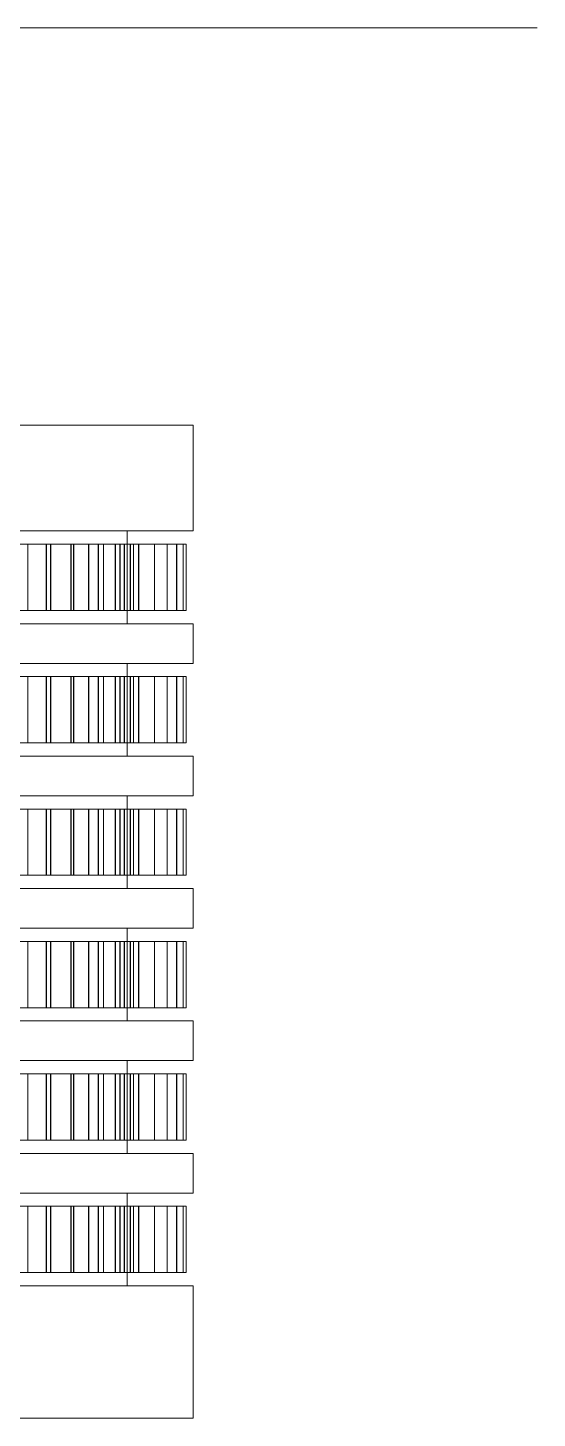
# Model space of a CAD drawing. Header units: millimetres. Extents: x -1970 to 59977, y -65068 to 6837.
# Drawn here: x 27203.2 to 27280.1, y -19660 to -19450 of the extents above; entities that cross this region are included whole.
import ezdxf

# ---------------------------------------------------------------- set-up
doc = ezdxf.new("R2010")
doc.units = ezdxf.units.MM
doc.layers.add('superior_briquetadora', color=7, linetype='Continuous', lineweight=0)

msp = doc.modelspace()

# ---------------------------------------------------------------- linework, layer by layer
at = {"layer": 'superior_briquetadora'}
for p, q in [((27200.884, -19450), (27216.658, -19450)), ((27216.658, -19450), (27231.044, -19450)), ((27231.044, -19450), (27243.872, -19450)), ((27243.872, -19450), (27254.991, -19450)), ((27254.991, -19450), (27264.273, -19450)), ((27264.273, -19450), (27271.607, -19450)), ((27271.607, -19450), (27276.908, -19450)), ((27276.908, -19450), (27280.114, -19450)), ((27193.483, -19510), (27205.598, -19510)), ((27205.598, -19510), (27215.313, -19510)), ((27215.313, -19510), (27222.411, -19510)), ((27222.411, -19510), (27226.735, -19510)), ((27226.735, -19510), (27228.187, -19510)), ((27228.187, -19510), (27228.187, -19526)), ((27192.883, -19526), (27203.723, -19526)), ((27193.483, -19526), (27205.598, -19526)), ((27203.723, -19526), (27211.685, -19526)), ((27205.598, -19526), (27215.313, -19526)), ((27211.685, -19526), (27216.55, -19526)), ((27215.313, -19526), (27222.411, -19526)), ((27216.55, -19526), (27218.187, -19526)), ((27218.187, -19540), (27218.187, -19526)), ((27222.411, -19526), (27226.735, -19526)), ((27226.735, -19526), (27228.187, -19526)), ((27199.331, -19528), (27203.204, -19528)), ((27205.955, -19528), (27201.416, -19528)), ((27201.485, -19528), (27206.018, -19528)), ((27206.636, -19528), (27203.15, -19528)), ((27203.204, -19528), (27206.683, -19528)), ((27203.204, -19538), (27203.204, -19528)), ((27210.09, -19528), (27205.955, -19528)), ((27205.955, -19538), (27205.955, -19528)), ((27206.018, -19528), (27210.147, -19528)), ((27206.018, -19538), (27206.018, -19528)), ((27209.715, -19528), (27206.636, -19528)), ((27206.636, -19538), (27206.636, -19528)), ((27206.683, -19528), (27209.757, -19528)), ((27206.683, -19538), (27206.683, -19528)), ((27212.377, -19528), (27209.715, -19528)), ((27209.715, -19538), (27209.715, -19528)), ((27209.757, -19528), (27212.413, -19528)), ((27209.757, -19538), (27209.757, -19528)), ((27213.806, -19528), (27210.09, -19528)), ((27210.09, -19538), (27210.09, -19528)), ((27210.147, -19528), (27213.857, -19528)), ((27210.147, -19538), (27210.147, -19528)), ((27214.611, -19528), (27212.377, -19528)), ((27212.377, -19538), (27212.377, -19528)), ((27212.413, -19528), (27214.64, -19528)), ((27212.413, -19538), (27212.413, -19528)), ((27217.089, -19528), (27213.806, -19528)), ((27213.806, -19538), (27213.806, -19528)), ((27213.857, -19528), (27217.133, -19528)), ((27213.857, -19538), (27213.857, -19528)), ((27216.409, -19528), (27214.611, -19528)), ((27214.611, -19538), (27214.611, -19528)), ((27214.64, -19528), (27216.432, -19528)), ((27214.64, -19538), (27214.64, -19528)), ((27217.765, -19528), (27216.409, -19528)), ((27216.409, -19538), (27216.409, -19528)), ((27216.432, -19528), (27217.781, -19528)), ((27216.432, -19538), (27216.432, -19528)), ((27219.927, -19528), (27217.089, -19528)), ((27217.089, -19538), (27217.089, -19528)), ((27217.133, -19528), (27219.965, -19528)), ((27217.133, -19538), (27217.133, -19528)), ((27218.672, -19528), (27217.765, -19528)), ((27217.765, -19538), (27217.765, -19528)), ((27217.781, -19528), (27218.682, -19528)), ((27217.781, -19538), (27217.781, -19528)), ((27219.128, -19528), (27218.672, -19528)), ((27218.672, -19538), (27218.672, -19528)), ((27218.682, -19528), (27219.132, -19528)), ((27218.682, -19538), (27218.682, -19528)), ((27219.132, -19538), (27219.132, -19528)), ((27222.309, -19528), (27219.927, -19528)), ((27219.927, -19538), (27219.927, -19528)), ((27219.965, -19528), (27222.34, -19528)), ((27219.965, -19538), (27219.965, -19528)), ((27224.226, -19528), (27222.309, -19528)), ((27222.309, -19538), (27222.309, -19528)), ((27222.34, -19528), (27224.25, -19528)), ((27222.34, -19538), (27222.34, -19528)), ((27225.671, -19528), (27224.226, -19528)), ((27224.226, -19538), (27224.226, -19528)), ((27224.25, -19528), (27225.688, -19528)), ((27224.25, -19538), (27224.25, -19528)), ((27226.638, -19528), (27225.671, -19528)), ((27225.671, -19538), (27225.671, -19528)), ((27225.688, -19528), (27226.649, -19528)), ((27225.688, -19538), (27225.688, -19528)), ((27227.124, -19528), (27226.638, -19528)), ((27226.638, -19538), (27226.638, -19528)), ((27226.649, -19528), (27227.128, -19528)), ((27226.649, -19538), (27226.649, -19528)), ((27227.124, -19538), (27227.124, -19528)), ((27227.128, -19538), (27227.128, -19528)), ((27199.331, -19538), (27203.204, -19538)), ((27205.955, -19538), (27201.416, -19538)), ((27201.485, -19538), (27206.018, -19538)), ((27206.636, -19538), (27203.15, -19538)), ((27203.204, -19538), (27206.683, -19538)), ((27210.09, -19538), (27205.955, -19538)), ((27206.018, -19538), (27210.147, -19538)), ((27209.715, -19538), (27206.636, -19538)), ((27206.683, -19538), (27209.757, -19538)), ((27212.377, -19538), (27209.715, -19538)), ((27209.757, -19538), (27212.413, -19538)), ((27213.806, -19538), (27210.09, -19538)), ((27210.147, -19538), (27213.857, -19538)), ((27214.611, -19538), (27212.377, -19538)), ((27212.413, -19538), (27214.64, -19538)), ((27217.089, -19538), (27213.806, -19538)), ((27213.857, -19538), (27217.133, -19538)), ((27216.409, -19538), (27214.611, -19538)), ((27214.64, -19538), (27216.432, -19538)), ((27217.765, -19538), (27216.409, -19538)), ((27216.432, -19538), (27217.781, -19538)), ((27219.927, -19538), (27217.089, -19538)), ((27217.133, -19538), (27219.965, -19538)), ((27218.672, -19538), (27217.765, -19538)), ((27217.781, -19538), (27218.682, -19538)), ((27219.128, -19538), (27218.672, -19538)), ((27218.682, -19538), (27219.132, -19538)), ((27222.309, -19538), (27219.927, -19538)), ((27219.965, -19538), (27222.34, -19538)), ((27224.226, -19538), (27222.309, -19538)), ((27222.34, -19538), (27224.25, -19538)), ((27225.671, -19538), (27224.226, -19538)), ((27224.25, -19538), (27225.688, -19538)), ((27226.638, -19538), (27225.671, -19538)), ((27225.688, -19538), (27226.649, -19538)), ((27227.124, -19538), (27226.638, -19538)), ((27226.649, -19538), (27227.128, -19538)), ((27192.883, -19540), (27203.723, -19540)), ((27193.483, -19540), (27205.598, -19540)), ((27203.723, -19540), (27211.685, -19540)), ((27205.598, -19540), (27215.313, -19540)), ((27211.685, -19540), (27216.55, -19540)), ((27215.313, -19540), (27222.411, -19540)), ((27216.55, -19540), (27218.187, -19540)), ((27222.411, -19540), (27226.735, -19540)), ((27226.735, -19540), (27228.187, -19540)), ((27228.187, -19540), (27228.187, -19546)), ((27192.883, -19546), (27203.723, -19546)), ((27193.483, -19546), (27205.598, -19546)), ((27203.723, -19546), (27211.685, -19546)), ((27205.598, -19546), (27215.313, -19546)), ((27211.685, -19546), (27216.55, -19546)), ((27215.313, -19546), (27222.411, -19546)), ((27216.55, -19546), (27218.187, -19546)), ((27218.187, -19560), (27218.187, -19546)), ((27222.411, -19546), (27226.735, -19546)), ((27226.735, -19546), (27228.187, -19546)), ((27199.331, -19548), (27203.204, -19548)), ((27205.955, -19548), (27201.416, -19548)), ((27201.485, -19548), (27206.018, -19548)), ((27206.636, -19548), (27203.15, -19548)), ((27203.204, -19548), (27206.683, -19548)), ((27203.204, -19558), (27203.204, -19548)), ((27210.09, -19548), (27205.955, -19548)), ((27205.955, -19558), (27205.955, -19548)), ((27206.018, -19548), (27210.147, -19548)), ((27206.018, -19558), (27206.018, -19548)), ((27209.715, -19548), (27206.636, -19548)), ((27206.636, -19558), (27206.636, -19548)), ((27206.683, -19548), (27209.757, -19548)), ((27206.683, -19558), (27206.683, -19548)), ((27212.377, -19548), (27209.715, -19548)), ((27209.715, -19558), (27209.715, -19548)), ((27209.757, -19548), (27212.413, -19548)), ((27209.757, -19558), (27209.757, -19548)), ((27213.806, -19548), (27210.09, -19548)), ((27210.09, -19558), (27210.09, -19548)), ((27210.147, -19548), (27213.857, -19548)), ((27210.147, -19558), (27210.147, -19548)), ((27214.611, -19548), (27212.377, -19548)), ((27212.377, -19558), (27212.377, -19548)), ((27212.413, -19548), (27214.64, -19548)), ((27212.413, -19558), (27212.413, -19548)), ((27217.089, -19548), (27213.806, -19548)), ((27213.806, -19558), (27213.806, -19548)), ((27213.857, -19548), (27217.133, -19548)), ((27213.857, -19558), (27213.857, -19548)), ((27216.409, -19548), (27214.611, -19548)), ((27214.611, -19558), (27214.611, -19548)), ((27214.64, -19548), (27216.432, -19548)), ((27214.64, -19558), (27214.64, -19548)), ((27217.765, -19548), (27216.409, -19548)), ((27216.409, -19558), (27216.409, -19548)), ((27216.432, -19548), (27217.781, -19548)), ((27216.432, -19558), (27216.432, -19548)), ((27219.927, -19548), (27217.089, -19548)), ((27217.089, -19558), (27217.089, -19548)), ((27217.133, -19548), (27219.965, -19548)), ((27217.133, -19558), (27217.133, -19548)), ((27218.672, -19548), (27217.765, -19548)), ((27217.765, -19558), (27217.765, -19548)), ((27217.781, -19548), (27218.682, -19548)), ((27217.781, -19558), (27217.781, -19548)), ((27219.128, -19548), (27218.672, -19548)), ((27218.672, -19558), (27218.672, -19548)), ((27218.682, -19548), (27219.132, -19548)), ((27218.682, -19558), (27218.682, -19548)), ((27219.132, -19558), (27219.132, -19548)), ((27222.309, -19548), (27219.927, -19548)), ((27219.927, -19558), (27219.927, -19548)), ((27219.965, -19548), (27222.34, -19548)), ((27219.965, -19558), (27219.965, -19548)), ((27224.226, -19548), (27222.309, -19548)), ((27222.309, -19558), (27222.309, -19548)), ((27222.34, -19548), (27224.25, -19548)), ((27222.34, -19558), (27222.34, -19548)), ((27225.671, -19548), (27224.226, -19548)), ((27224.226, -19558), (27224.226, -19548)), ((27224.25, -19548), (27225.688, -19548)), ((27224.25, -19558), (27224.25, -19548)), ((27226.638, -19548), (27225.671, -19548)), ((27225.671, -19558), (27225.671, -19548)), ((27225.688, -19548), (27226.649, -19548)), ((27225.688, -19558), (27225.688, -19548)), ((27227.124, -19548), (27226.638, -19548)), ((27226.638, -19558), (27226.638, -19548)), ((27226.649, -19548), (27227.128, -19548)), ((27226.649, -19558), (27226.649, -19548)), ((27227.124, -19558), (27227.124, -19548)), ((27227.128, -19558), (27227.128, -19548)), ((27199.331, -19558), (27203.204, -19558)), ((27205.955, -19558), (27201.416, -19558)), ((27201.485, -19558), (27206.018, -19558)), ((27206.636, -19558), (27203.15, -19558)), ((27203.204, -19558), (27206.683, -19558)), ((27210.09, -19558), (27205.955, -19558)), ((27206.018, -19558), (27210.147, -19558)), ((27209.715, -19558), (27206.636, -19558)), ((27206.683, -19558), (27209.757, -19558)), ((27212.377, -19558), (27209.715, -19558)), ((27209.757, -19558), (27212.413, -19558)), ((27213.806, -19558), (27210.09, -19558)), ((27210.147, -19558), (27213.857, -19558)), ((27214.611, -19558), (27212.377, -19558)), ((27212.413, -19558), (27214.64, -19558)), ((27217.089, -19558), (27213.806, -19558)), ((27213.857, -19558), (27217.133, -19558)), ((27216.409, -19558), (27214.611, -19558)), ((27214.64, -19558), (27216.432, -19558)), ((27217.765, -19558), (27216.409, -19558)), ((27216.432, -19558), (27217.781, -19558)), ((27219.927, -19558), (27217.089, -19558)), ((27217.133, -19558), (27219.965, -19558)), ((27218.672, -19558), (27217.765, -19558)), ((27217.781, -19558), (27218.682, -19558)), ((27219.128, -19558), (27218.672, -19558)), ((27218.682, -19558), (27219.132, -19558)), ((27222.309, -19558), (27219.927, -19558)), ((27219.965, -19558), (27222.34, -19558)), ((27224.226, -19558), (27222.309, -19558)), ((27222.34, -19558), (27224.25, -19558)), ((27225.671, -19558), (27224.226, -19558)), ((27224.25, -19558), (27225.688, -19558)), ((27226.638, -19558), (27225.671, -19558)), ((27225.688, -19558), (27226.649, -19558)), ((27227.124, -19558), (27226.638, -19558)), ((27226.649, -19558), (27227.128, -19558)), ((27192.883, -19560), (27203.723, -19560)), ((27193.483, -19560), (27205.598, -19560)), ((27203.723, -19560), (27211.685, -19560)), ((27205.598, -19560), (27215.313, -19560)), ((27211.685, -19560), (27216.55, -19560)), ((27215.313, -19560), (27222.411, -19560)), ((27216.55, -19560), (27218.187, -19560)), ((27222.411, -19560), (27226.735, -19560)), ((27226.735, -19560), (27228.187, -19560)), ((27228.187, -19560), (27228.187, -19566)), ((27192.883, -19566), (27203.723, -19566)), ((27193.483, -19566), (27205.598, -19566)), ((27203.723, -19566), (27211.685, -19566)), ((27205.598, -19566), (27215.313, -19566)), ((27211.685, -19566), (27216.55, -19566)), ((27215.313, -19566), (27222.411, -19566)), ((27216.55, -19566), (27218.187, -19566)), ((27218.187, -19580), (27218.187, -19566)), ((27222.411, -19566), (27226.735, -19566)), ((27226.735, -19566), (27228.187, -19566)), ((27199.331, -19568), (27203.204, -19568)), ((27205.955, -19568), (27201.416, -19568)), ((27201.485, -19568), (27206.018, -19568)), ((27206.636, -19568), (27203.15, -19568)), ((27203.204, -19568), (27206.683, -19568)), ((27203.204, -19578), (27203.204, -19568)), ((27210.09, -19568), (27205.955, -19568)), ((27205.955, -19578), (27205.955, -19568)), ((27206.018, -19568), (27210.147, -19568)), ((27206.018, -19578), (27206.018, -19568)), ((27209.715, -19568), (27206.636, -19568)), ((27206.636, -19578), (27206.636, -19568)), ((27206.683, -19568), (27209.757, -19568)), ((27206.683, -19578), (27206.683, -19568)), ((27212.377, -19568), (27209.715, -19568)), ((27209.715, -19578), (27209.715, -19568)), ((27209.757, -19568), (27212.413, -19568)), ((27209.757, -19578), (27209.757, -19568)), ((27213.806, -19568), (27210.09, -19568)), ((27210.09, -19578), (27210.09, -19568)), ((27210.147, -19568), (27213.857, -19568)), ((27210.147, -19578), (27210.147, -19568)), ((27214.611, -19568), (27212.377, -19568)), ((27212.377, -19578), (27212.377, -19568)), ((27212.413, -19568), (27214.64, -19568)), ((27212.413, -19578), (27212.413, -19568)), ((27217.089, -19568), (27213.806, -19568)), ((27213.806, -19578), (27213.806, -19568)), ((27213.857, -19568), (27217.133, -19568)), ((27213.857, -19578), (27213.857, -19568)), ((27216.409, -19568), (27214.611, -19568)), ((27214.611, -19578), (27214.611, -19568)), ((27214.64, -19568), (27216.432, -19568)), ((27214.64, -19578), (27214.64, -19568)), ((27217.765, -19568), (27216.409, -19568)), ((27216.409, -19578), (27216.409, -19568)), ((27216.432, -19568), (27217.781, -19568)), ((27216.432, -19578), (27216.432, -19568)), ((27219.927, -19568), (27217.089, -19568)), ((27217.089, -19578), (27217.089, -19568)), ((27217.133, -19568), (27219.965, -19568)), ((27217.133, -19578), (27217.133, -19568)), ((27218.672, -19568), (27217.765, -19568)), ((27217.765, -19578), (27217.765, -19568)), ((27217.781, -19568), (27218.682, -19568)), ((27217.781, -19578), (27217.781, -19568)), ((27219.128, -19568), (27218.672, -19568)), ((27218.672, -19578), (27218.672, -19568)), ((27218.682, -19568), (27219.132, -19568)), ((27218.682, -19578), (27218.682, -19568)), ((27219.132, -19578), (27219.132, -19568)), ((27222.309, -19568), (27219.927, -19568)), ((27219.927, -19578), (27219.927, -19568)), ((27219.965, -19568), (27222.34, -19568)), ((27219.965, -19578), (27219.965, -19568)), ((27224.226, -19568), (27222.309, -19568)), ((27222.309, -19578), (27222.309, -19568)), ((27222.34, -19568), (27224.25, -19568)), ((27222.34, -19578), (27222.34, -19568)), ((27225.671, -19568), (27224.226, -19568)), ((27224.226, -19578), (27224.226, -19568)), ((27224.25, -19568), (27225.688, -19568)), ((27224.25, -19578), (27224.25, -19568)), ((27226.638, -19568), (27225.671, -19568)), ((27225.671, -19578), (27225.671, -19568)), ((27225.688, -19568), (27226.649, -19568)), ((27225.688, -19578), (27225.688, -19568)), ((27227.124, -19568), (27226.638, -19568)), ((27226.638, -19578), (27226.638, -19568)), ((27226.649, -19568), (27227.128, -19568)), ((27226.649, -19578), (27226.649, -19568)), ((27227.124, -19578), (27227.124, -19568)), ((27227.128, -19578), (27227.128, -19568)), ((27199.331, -19578), (27203.204, -19578)), ((27205.955, -19578), (27201.416, -19578)), ((27201.485, -19578), (27206.018, -19578)), ((27206.636, -19578), (27203.15, -19578)), ((27203.204, -19578), (27206.683, -19578)), ((27210.09, -19578), (27205.955, -19578)), ((27206.018, -19578), (27210.147, -19578)), ((27209.715, -19578), (27206.636, -19578)), ((27206.683, -19578), (27209.757, -19578)), ((27212.377, -19578), (27209.715, -19578)), ((27209.757, -19578), (27212.413, -19578)), ((27213.806, -19578), (27210.09, -19578)), ((27210.147, -19578), (27213.857, -19578)), ((27214.611, -19578), (27212.377, -19578)), ((27212.413, -19578), (27214.64, -19578)), ((27217.089, -19578), (27213.806, -19578)), ((27213.857, -19578), (27217.133, -19578)), ((27216.409, -19578), (27214.611, -19578)), ((27214.64, -19578), (27216.432, -19578)), ((27217.765, -19578), (27216.409, -19578)), ((27216.432, -19578), (27217.781, -19578)), ((27219.927, -19578), (27217.089, -19578)), ((27217.133, -19578), (27219.965, -19578)), ((27218.672, -19578), (27217.765, -19578)), ((27217.781, -19578), (27218.682, -19578)), ((27219.128, -19578), (27218.672, -19578)), ((27218.682, -19578), (27219.132, -19578)), ((27222.309, -19578), (27219.927, -19578)), ((27219.965, -19578), (27222.34, -19578)), ((27224.226, -19578), (27222.309, -19578)), ((27222.34, -19578), (27224.25, -19578)), ((27225.671, -19578), (27224.226, -19578)), ((27224.25, -19578), (27225.688, -19578)), ((27226.638, -19578), (27225.671, -19578)), ((27225.688, -19578), (27226.649, -19578)), ((27227.124, -19578), (27226.638, -19578)), ((27226.649, -19578), (27227.128, -19578)), ((27192.883, -19580), (27203.723, -19580)), ((27193.483, -19580), (27205.598, -19580)), ((27203.723, -19580), (27211.685, -19580)), ((27205.598, -19580), (27215.313, -19580)), ((27211.685, -19580), (27216.55, -19580)), ((27215.313, -19580), (27222.411, -19580)), ((27216.55, -19580), (27218.187, -19580)), ((27222.411, -19580), (27226.735, -19580)), ((27226.735, -19580), (27228.187, -19580)), ((27228.187, -19580), (27228.187, -19586)), ((27192.883, -19586), (27203.723, -19586)), ((27193.483, -19586), (27205.598, -19586)), ((27203.723, -19586), (27211.685, -19586)), ((27205.598, -19586), (27215.313, -19586)), ((27211.685, -19586), (27216.55, -19586)), ((27215.313, -19586), (27222.411, -19586)), ((27216.55, -19586), (27218.187, -19586)), ((27218.187, -19600), (27218.187, -19586)), ((27222.411, -19586), (27226.735, -19586)), ((27226.735, -19586), (27228.187, -19586)), ((27199.331, -19588), (27203.204, -19588)), ((27205.955, -19588), (27201.416, -19588)), ((27201.485, -19588), (27206.018, -19588)), ((27206.636, -19588), (27203.15, -19588)), ((27203.204, -19588), (27206.683, -19588)), ((27203.204, -19598), (27203.204, -19588)), ((27210.09, -19588), (27205.955, -19588)), ((27205.955, -19598), (27205.955, -19588)), ((27206.018, -19588), (27210.147, -19588)), ((27206.018, -19598), (27206.018, -19588)), ((27209.715, -19588), (27206.636, -19588)), ((27206.636, -19598), (27206.636, -19588)), ((27206.683, -19588), (27209.757, -19588)), ((27206.683, -19598), (27206.683, -19588)), ((27212.377, -19588), (27209.715, -19588)), ((27209.715, -19598), (27209.715, -19588)), ((27209.757, -19588), (27212.413, -19588)), ((27209.757, -19598), (27209.757, -19588)), ((27213.806, -19588), (27210.09, -19588)), ((27210.09, -19598), (27210.09, -19588)), ((27210.147, -19588), (27213.857, -19588)), ((27210.147, -19598), (27210.147, -19588)), ((27214.611, -19588), (27212.377, -19588)), ((27212.377, -19598), (27212.377, -19588)), ((27212.413, -19588), (27214.64, -19588)), ((27212.413, -19598), (27212.413, -19588)), ((27217.089, -19588), (27213.806, -19588)), ((27213.806, -19598), (27213.806, -19588)), ((27213.857, -19588), (27217.133, -19588)), ((27213.857, -19598), (27213.857, -19588)), ((27216.409, -19588), (27214.611, -19588)), ((27214.611, -19598), (27214.611, -19588)), ((27214.64, -19588), (27216.432, -19588)), ((27214.64, -19598), (27214.64, -19588)), ((27217.765, -19588), (27216.409, -19588)), ((27216.409, -19598), (27216.409, -19588)), ((27216.432, -19588), (27217.781, -19588)), ((27216.432, -19598), (27216.432, -19588)), ((27219.927, -19588), (27217.089, -19588)), ((27217.089, -19598), (27217.089, -19588)), ((27217.133, -19588), (27219.965, -19588)), ((27217.133, -19598), (27217.133, -19588)), ((27218.672, -19588), (27217.765, -19588)), ((27217.765, -19598), (27217.765, -19588)), ((27217.781, -19588), (27218.682, -19588)), ((27217.781, -19598), (27217.781, -19588)), ((27219.128, -19588), (27218.672, -19588)), ((27218.672, -19598), (27218.672, -19588)), ((27218.682, -19588), (27219.132, -19588)), ((27218.682, -19598), (27218.682, -19588)), ((27219.132, -19598), (27219.132, -19588)), ((27222.309, -19588), (27219.927, -19588)), ((27219.927, -19598), (27219.927, -19588)), ((27219.965, -19588), (27222.34, -19588)), ((27219.965, -19598), (27219.965, -19588)), ((27224.226, -19588), (27222.309, -19588)), ((27222.309, -19598), (27222.309, -19588)), ((27222.34, -19588), (27224.25, -19588)), ((27222.34, -19598), (27222.34, -19588)), ((27225.671, -19588), (27224.226, -19588)), ((27224.226, -19598), (27224.226, -19588)), ((27224.25, -19588), (27225.688, -19588)), ((27224.25, -19598), (27224.25, -19588)), ((27226.638, -19588), (27225.671, -19588)), ((27225.671, -19598), (27225.671, -19588)), ((27225.688, -19588), (27226.649, -19588)), ((27225.688, -19598), (27225.688, -19588)), ((27227.124, -19588), (27226.638, -19588)), ((27226.638, -19598), (27226.638, -19588)), ((27226.649, -19588), (27227.128, -19588)), ((27226.649, -19598), (27226.649, -19588)), ((27227.124, -19598), (27227.124, -19588)), ((27227.128, -19598), (27227.128, -19588)), ((27199.331, -19598), (27203.204, -19598)), ((27205.955, -19598), (27201.416, -19598)), ((27201.485, -19598), (27206.018, -19598)), ((27206.636, -19598), (27203.15, -19598)), ((27203.204, -19598), (27206.683, -19598)), ((27210.09, -19598), (27205.955, -19598)), ((27206.018, -19598), (27210.147, -19598)), ((27209.715, -19598), (27206.636, -19598)), ((27206.683, -19598), (27209.757, -19598)), ((27212.377, -19598), (27209.715, -19598)), ((27209.757, -19598), (27212.413, -19598)), ((27213.806, -19598), (27210.09, -19598)), ((27210.147, -19598), (27213.857, -19598)), ((27214.611, -19598), (27212.377, -19598)), ((27212.413, -19598), (27214.64, -19598)), ((27217.089, -19598), (27213.806, -19598)), ((27213.857, -19598), (27217.133, -19598)), ((27216.409, -19598), (27214.611, -19598)), ((27214.64, -19598), (27216.432, -19598)), ((27217.765, -19598), (27216.409, -19598)), ((27216.432, -19598), (27217.781, -19598)), ((27219.927, -19598), (27217.089, -19598)), ((27217.133, -19598), (27219.965, -19598)), ((27218.672, -19598), (27217.765, -19598)), ((27217.781, -19598), (27218.682, -19598)), ((27219.128, -19598), (27218.672, -19598)), ((27218.682, -19598), (27219.132, -19598)), ((27222.309, -19598), (27219.927, -19598)), ((27219.965, -19598), (27222.34, -19598)), ((27224.226, -19598), (27222.309, -19598)), ((27222.34, -19598), (27224.25, -19598)), ((27225.671, -19598), (27224.226, -19598)), ((27224.25, -19598), (27225.688, -19598)), ((27226.638, -19598), (27225.671, -19598)), ((27225.688, -19598), (27226.649, -19598)), ((27227.124, -19598), (27226.638, -19598)), ((27226.649, -19598), (27227.128, -19598)), ((27192.883, -19600), (27203.723, -19600)), ((27193.483, -19600), (27205.598, -19600)), ((27203.723, -19600), (27211.685, -19600)), ((27205.598, -19600), (27215.313, -19600)), ((27211.685, -19600), (27216.55, -19600)), ((27215.313, -19600), (27222.411, -19600)), ((27216.55, -19600), (27218.187, -19600)), ((27222.411, -19600), (27226.735, -19600)), ((27226.735, -19600), (27228.187, -19600)), ((27228.187, -19600), (27228.187, -19606)), ((27192.883, -19606), (27203.723, -19606)), ((27193.483, -19606), (27205.598, -19606)), ((27203.723, -19606), (27211.685, -19606)), ((27205.598, -19606), (27215.313, -19606)), ((27211.685, -19606), (27216.55, -19606)), ((27215.313, -19606), (27222.411, -19606)), ((27216.55, -19606), (27218.187, -19606)), ((27218.187, -19620), (27218.187, -19606)), ((27222.411, -19606), (27226.735, -19606)), ((27226.735, -19606), (27228.187, -19606)), ((27199.331, -19608), (27203.204, -19608)), ((27205.955, -19608), (27201.416, -19608)), ((27201.485, -19608), (27206.018, -19608)), ((27206.636, -19608), (27203.15, -19608)), ((27203.204, -19608), (27206.683, -19608)), ((27203.204, -19618), (27203.204, -19608)), ((27210.09, -19608), (27205.955, -19608)), ((27205.955, -19618), (27205.955, -19608)), ((27206.018, -19608), (27210.147, -19608)), ((27206.018, -19618), (27206.018, -19608)), ((27209.715, -19608), (27206.636, -19608)), ((27206.636, -19618), (27206.636, -19608)), ((27206.683, -19608), (27209.757, -19608)), ((27206.683, -19618), (27206.683, -19608)), ((27212.377, -19608), (27209.715, -19608)), ((27209.715, -19618), (27209.715, -19608)), ((27209.757, -19608), (27212.413, -19608)), ((27209.757, -19618), (27209.757, -19608)), ((27213.806, -19608), (27210.09, -19608)), ((27210.09, -19618), (27210.09, -19608)), ((27210.147, -19608), (27213.857, -19608)), ((27210.147, -19618), (27210.147, -19608)), ((27214.611, -19608), (27212.377, -19608)), ((27212.377, -19618), (27212.377, -19608)), ((27212.413, -19608), (27214.64, -19608)), ((27212.413, -19618), (27212.413, -19608)), ((27217.089, -19608), (27213.806, -19608)), ((27213.806, -19618), (27213.806, -19608)), ((27213.857, -19608), (27217.133, -19608)), ((27213.857, -19618), (27213.857, -19608)), ((27216.409, -19608), (27214.611, -19608)), ((27214.611, -19618), (27214.611, -19608)), ((27214.64, -19608), (27216.432, -19608)), ((27214.64, -19618), (27214.64, -19608)), ((27217.765, -19608), (27216.409, -19608)), ((27216.409, -19618), (27216.409, -19608)), ((27216.432, -19608), (27217.781, -19608)), ((27216.432, -19618), (27216.432, -19608)), ((27219.927, -19608), (27217.089, -19608)), ((27217.089, -19618), (27217.089, -19608)), ((27217.133, -19608), (27219.965, -19608)), ((27217.133, -19618), (27217.133, -19608)), ((27218.672, -19608), (27217.765, -19608)), ((27217.765, -19618), (27217.765, -19608)), ((27217.781, -19608), (27218.682, -19608)), ((27217.781, -19618), (27217.781, -19608)), ((27219.128, -19608), (27218.672, -19608)), ((27218.672, -19618), (27218.672, -19608)), ((27218.682, -19608), (27219.132, -19608)), ((27218.682, -19618), (27218.682, -19608)), ((27219.132, -19618), (27219.132, -19608)), ((27222.309, -19608), (27219.927, -19608)), ((27219.927, -19618), (27219.927, -19608)), ((27219.965, -19608), (27222.34, -19608)), ((27219.965, -19618), (27219.965, -19608)), ((27224.226, -19608), (27222.309, -19608)), ((27222.309, -19618), (27222.309, -19608)), ((27222.34, -19608), (27224.25, -19608)), ((27222.34, -19618), (27222.34, -19608)), ((27225.671, -19608), (27224.226, -19608)), ((27224.226, -19618), (27224.226, -19608)), ((27224.25, -19608), (27225.688, -19608)), ((27224.25, -19618), (27224.25, -19608)), ((27226.638, -19608), (27225.671, -19608)), ((27225.671, -19618), (27225.671, -19608)), ((27225.688, -19608), (27226.649, -19608)), ((27225.688, -19618), (27225.688, -19608)), ((27227.124, -19608), (27226.638, -19608)), ((27226.638, -19618), (27226.638, -19608)), ((27226.649, -19608), (27227.128, -19608)), ((27226.649, -19618), (27226.649, -19608)), ((27227.124, -19618), (27227.124, -19608)), ((27227.128, -19618), (27227.128, -19608)), ((27199.331, -19618), (27203.204, -19618)), ((27205.955, -19618), (27201.416, -19618)), ((27201.485, -19618), (27206.018, -19618)), ((27206.636, -19618), (27203.15, -19618)), ((27203.204, -19618), (27206.683, -19618)), ((27210.09, -19618), (27205.955, -19618)), ((27206.018, -19618), (27210.147, -19618)), ((27209.715, -19618), (27206.636, -19618)), ((27206.683, -19618), (27209.757, -19618)), ((27212.377, -19618), (27209.715, -19618)), ((27209.757, -19618), (27212.413, -19618)), ((27213.806, -19618), (27210.09, -19618)), ((27210.147, -19618), (27213.857, -19618)), ((27214.611, -19618), (27212.377, -19618)), ((27212.413, -19618), (27214.64, -19618)), ((27217.089, -19618), (27213.806, -19618)), ((27213.857, -19618), (27217.133, -19618)), ((27216.409, -19618), (27214.611, -19618)), ((27214.64, -19618), (27216.432, -19618)), ((27217.765, -19618), (27216.409, -19618)), ((27216.432, -19618), (27217.781, -19618)), ((27219.927, -19618), (27217.089, -19618)), ((27217.133, -19618), (27219.965, -19618)), ((27218.672, -19618), (27217.765, -19618)), ((27217.781, -19618), (27218.682, -19618)), ((27219.128, -19618), (27218.672, -19618)), ((27218.682, -19618), (27219.132, -19618)), ((27222.309, -19618), (27219.927, -19618)), ((27219.965, -19618), (27222.34, -19618)), ((27224.226, -19618), (27222.309, -19618)), ((27222.34, -19618), (27224.25, -19618)), ((27225.671, -19618), (27224.226, -19618)), ((27224.25, -19618), (27225.688, -19618)), ((27226.638, -19618), (27225.671, -19618)), ((27225.688, -19618), (27226.649, -19618)), ((27227.124, -19618), (27226.638, -19618)), ((27226.649, -19618), (27227.128, -19618)), ((27192.883, -19620), (27203.723, -19620)), ((27193.483, -19620), (27205.598, -19620)), ((27203.723, -19620), (27211.685, -19620)), ((27205.598, -19620), (27215.313, -19620)), ((27211.685, -19620), (27216.55, -19620)), ((27215.313, -19620), (27222.411, -19620)), ((27216.55, -19620), (27218.187, -19620)), ((27222.411, -19620), (27226.735, -19620)), ((27226.735, -19620), (27228.187, -19620)), ((27228.187, -19620), (27228.187, -19626)), ((27192.883, -19626), (27203.723, -19626)), ((27193.483, -19626), (27205.598, -19626)), ((27203.723, -19626), (27211.685, -19626)), ((27205.598, -19626), (27215.313, -19626)), ((27211.685, -19626), (27216.55, -19626)), ((27215.313, -19626), (27222.411, -19626)), ((27216.55, -19626), (27218.187, -19626)), ((27218.187, -19640), (27218.187, -19626)), ((27222.411, -19626), (27226.735, -19626)), ((27226.735, -19626), (27228.187, -19626)), ((27199.331, -19628), (27203.204, -19628)), ((27205.955, -19628), (27201.416, -19628)), ((27201.485, -19628), (27206.018, -19628)), ((27206.636, -19628), (27203.15, -19628)), ((27203.204, -19628), (27206.683, -19628)), ((27203.204, -19638), (27203.204, -19628)), ((27210.09, -19628), (27205.955, -19628)), ((27205.955, -19638), (27205.955, -19628)), ((27206.018, -19628), (27210.147, -19628)), ((27206.018, -19638), (27206.018, -19628)), ((27209.715, -19628), (27206.636, -19628)), ((27206.636, -19638), (27206.636, -19628)), ((27206.683, -19628), (27209.757, -19628)), ((27206.683, -19638), (27206.683, -19628)), ((27212.377, -19628), (27209.715, -19628)), ((27209.715, -19638), (27209.715, -19628)), ((27209.757, -19628), (27212.413, -19628)), ((27209.757, -19638), (27209.757, -19628)), ((27213.806, -19628), (27210.09, -19628)), ((27210.09, -19638), (27210.09, -19628)), ((27210.147, -19628), (27213.857, -19628)), ((27210.147, -19638), (27210.147, -19628)), ((27214.611, -19628), (27212.377, -19628)), ((27212.377, -19638), (27212.377, -19628)), ((27212.413, -19628), (27214.64, -19628)), ((27212.413, -19638), (27212.413, -19628)), ((27217.089, -19628), (27213.806, -19628)), ((27213.806, -19638), (27213.806, -19628)), ((27213.857, -19628), (27217.133, -19628)), ((27213.857, -19638), (27213.857, -19628)), ((27216.409, -19628), (27214.611, -19628)), ((27214.611, -19638), (27214.611, -19628)), ((27214.64, -19628), (27216.432, -19628)), ((27214.64, -19638), (27214.64, -19628)), ((27217.765, -19628), (27216.409, -19628)), ((27216.409, -19638), (27216.409, -19628)), ((27216.432, -19628), (27217.781, -19628)), ((27216.432, -19638), (27216.432, -19628)), ((27219.927, -19628), (27217.089, -19628)), ((27217.089, -19638), (27217.089, -19628)), ((27217.133, -19628), (27219.965, -19628)), ((27217.133, -19638), (27217.133, -19628)), ((27218.672, -19628), (27217.765, -19628)), ((27217.765, -19638), (27217.765, -19628)), ((27217.781, -19628), (27218.682, -19628)), ((27217.781, -19638), (27217.781, -19628)), ((27219.128, -19628), (27218.672, -19628)), ((27218.672, -19638), (27218.672, -19628)), ((27218.682, -19628), (27219.132, -19628)), ((27218.682, -19638), (27218.682, -19628)), ((27219.132, -19638), (27219.132, -19628)), ((27222.309, -19628), (27219.927, -19628)), ((27219.927, -19638), (27219.927, -19628)), ((27219.965, -19628), (27222.34, -19628)), ((27219.965, -19638), (27219.965, -19628)), ((27224.226, -19628), (27222.309, -19628)), ((27222.309, -19638), (27222.309, -19628)), ((27222.34, -19628), (27224.25, -19628)), ((27222.34, -19638), (27222.34, -19628)), ((27225.671, -19628), (27224.226, -19628)), ((27224.226, -19638), (27224.226, -19628)), ((27224.25, -19628), (27225.688, -19628)), ((27224.25, -19638), (27224.25, -19628)), ((27226.638, -19628), (27225.671, -19628)), ((27225.671, -19638), (27225.671, -19628)), ((27225.688, -19628), (27226.649, -19628)), ((27225.688, -19638), (27225.688, -19628)), ((27227.124, -19628), (27226.638, -19628)), ((27226.638, -19638), (27226.638, -19628)), ((27226.649, -19628), (27227.128, -19628)), ((27226.649, -19638), (27226.649, -19628)), ((27227.124, -19638), (27227.124, -19628)), ((27227.128, -19638), (27227.128, -19628)), ((27199.331, -19638), (27203.204, -19638)), ((27205.955, -19638), (27201.416, -19638)), ((27201.485, -19638), (27206.018, -19638)), ((27206.636, -19638), (27203.15, -19638)), ((27203.204, -19638), (27206.683, -19638)), ((27210.09, -19638), (27205.955, -19638)), ((27206.018, -19638), (27210.147, -19638)), ((27209.715, -19638), (27206.636, -19638)), ((27206.683, -19638), (27209.757, -19638)), ((27212.377, -19638), (27209.715, -19638)), ((27209.757, -19638), (27212.413, -19638)), ((27213.806, -19638), (27210.09, -19638)), ((27210.147, -19638), (27213.857, -19638)), ((27214.611, -19638), (27212.377, -19638)), ((27212.413, -19638), (27214.64, -19638)), ((27217.089, -19638), (27213.806, -19638)), ((27213.857, -19638), (27217.133, -19638)), ((27216.409, -19638), (27214.611, -19638)), ((27214.64, -19638), (27216.432, -19638)), ((27217.765, -19638), (27216.409, -19638)), ((27216.432, -19638), (27217.781, -19638)), ((27219.927, -19638), (27217.089, -19638)), ((27217.133, -19638), (27219.965, -19638)), ((27218.672, -19638), (27217.765, -19638)), ((27217.781, -19638), (27218.682, -19638)), ((27219.128, -19638), (27218.672, -19638)), ((27218.682, -19638), (27219.132, -19638)), ((27222.309, -19638), (27219.927, -19638)), ((27219.965, -19638), (27222.34, -19638)), ((27224.226, -19638), (27222.309, -19638)), ((27222.34, -19638), (27224.25, -19638)), ((27225.671, -19638), (27224.226, -19638)), ((27224.25, -19638), (27225.688, -19638)), ((27226.638, -19638), (27225.671, -19638)), ((27225.688, -19638), (27226.649, -19638)), ((27227.124, -19638), (27226.638, -19638)), ((27226.649, -19638), (27227.128, -19638)), ((27192.883, -19640), (27203.723, -19640)), ((27193.483, -19640), (27205.598, -19640)), ((27203.723, -19640), (27211.685, -19640)), ((27205.598, -19640), (27215.313, -19640)), ((27211.685, -19640), (27216.55, -19640)), ((27215.313, -19640), (27222.411, -19640)), ((27216.55, -19640), (27218.187, -19640)), ((27222.411, -19640), (27226.735, -19640)), ((27226.735, -19640), (27228.187, -19640)), ((27228.187, -19640), (27228.187, -19660)), ((27193.483, -19660), (27205.598, -19660)), ((27205.598, -19660), (27215.313, -19660)), ((27215.313, -19660), (27222.411, -19660)), ((27222.411, -19660), (27226.735, -19660)), ((27226.735, -19660), (27228.187, -19660))]:
    msp.add_line(p, q, dxfattribs=at)

doc.saveas('drawing.dxf')
